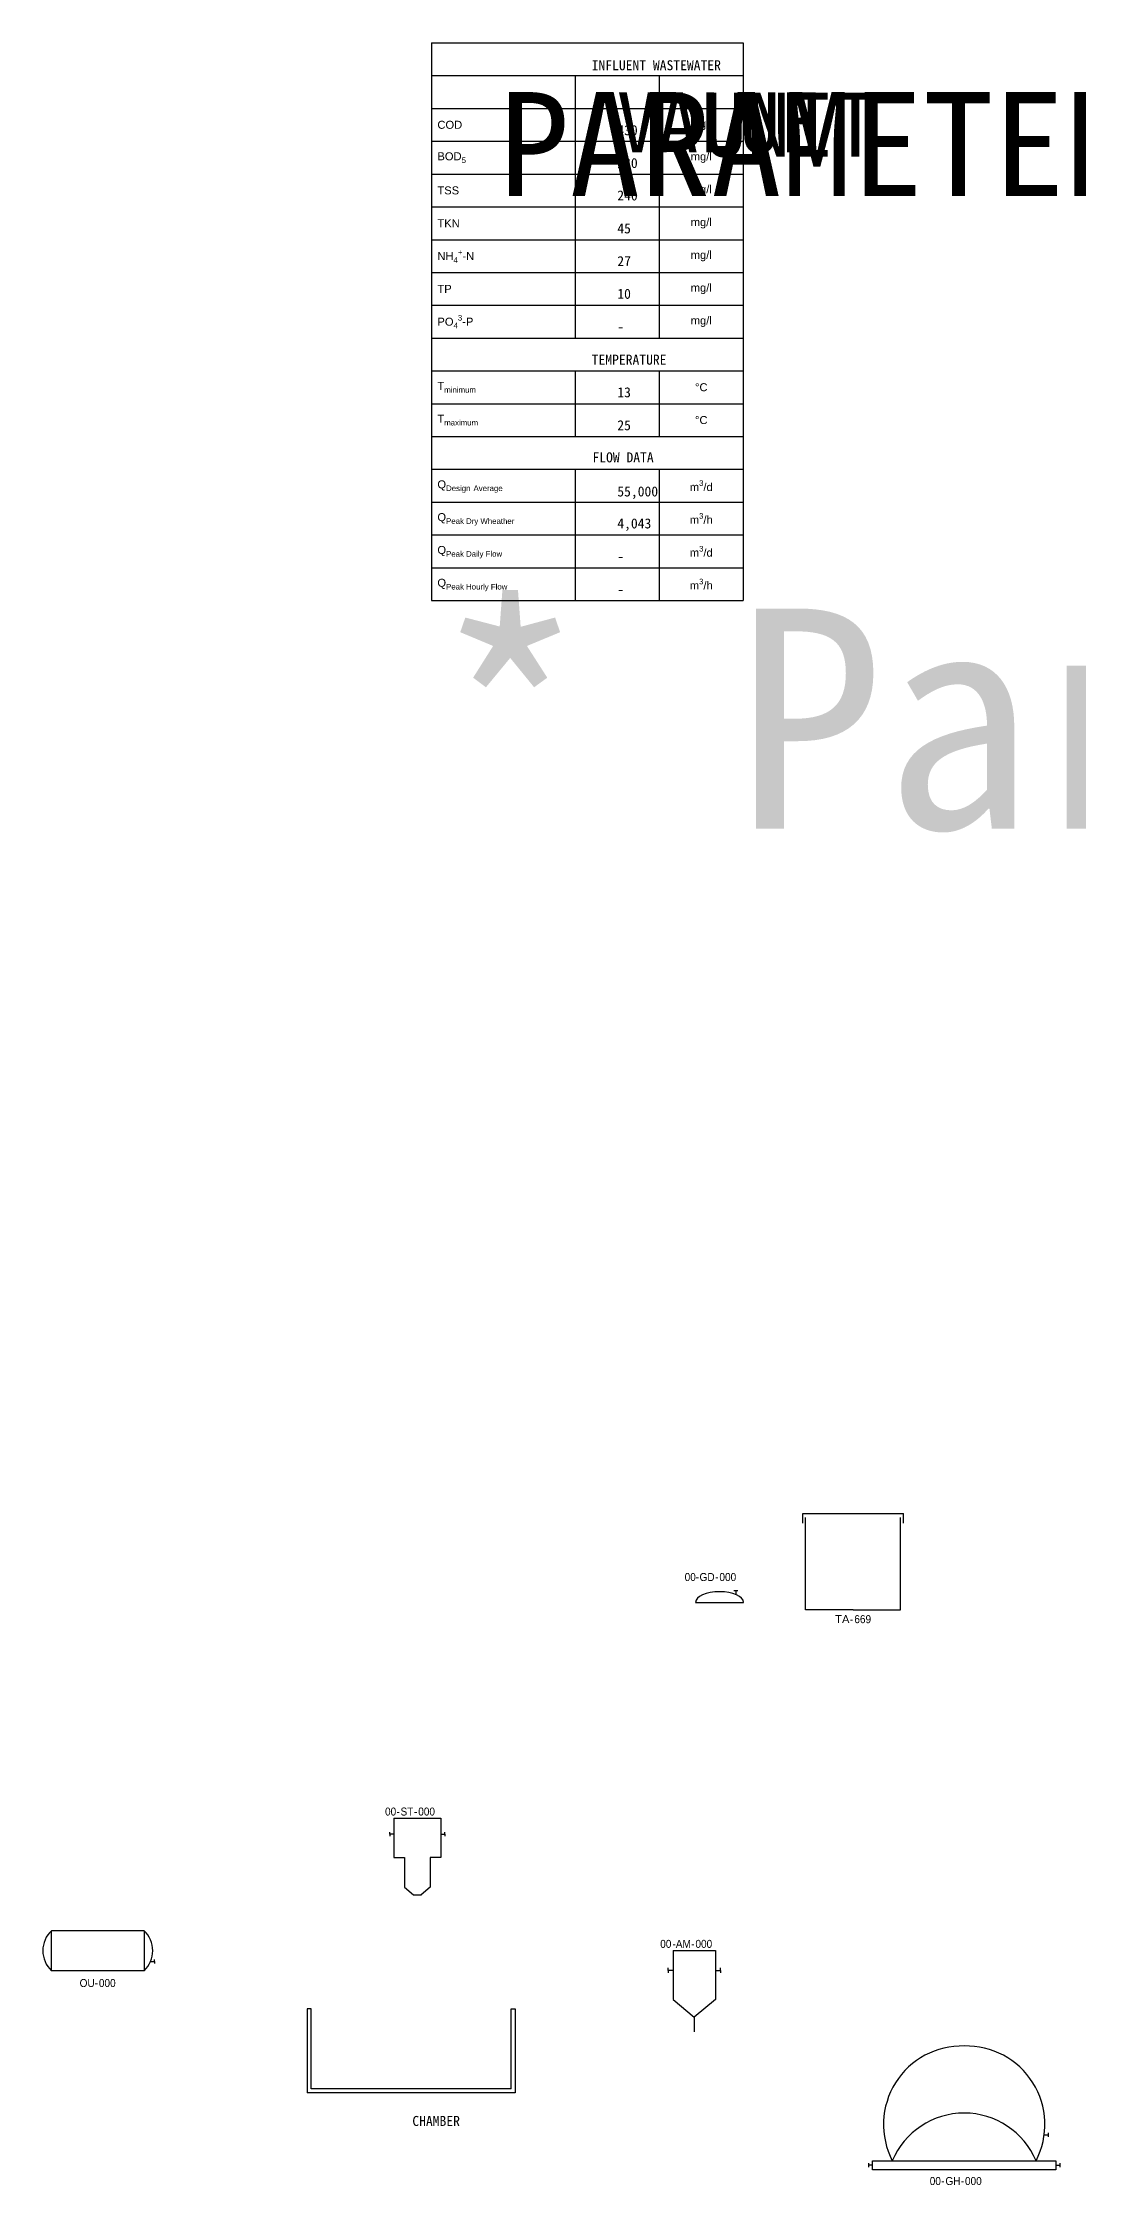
# Model space of a CAD drawing. Extents: x 2684 to 7761, y 1353 to 2487.
# Drawn here: x 2684 to 2943, y 1951 to 2487 of the extents above; entities that cross this region are included whole.
import ezdxf
from ezdxf.enums import TextEntityAlignment as Align

# ---------------------------------------------------------------- set-up
doc = ezdxf.new("R2018")
doc.units = 0
doc.header["$LTSCALE"] = 0.25
for name, color, linetype, lineweight, true_color in [('equipment', 5, 'Continuous', 25, 0x0000ff), ('Text', 7, 'Continuous', 25, 0xffffff), ('unit', 1, 'Continuous', 25, 0xff0000)]:
    doc.layers.add(name, color=color, linetype=linetype, lineweight=lineweight, true_color=true_color)
doc.styles.add('FlareSeparator$0$Organica', font='arial.ttf')
doc.styles.add('Organica', font='arial.ttf')
doc.styles.add('RefPIDInfluent$0$Organica', font='arial.ttf')
doc.styles.add('WasteContainer_Screeningcontainer_SB$0$Organica', font='arial.ttf')

# ---------------------------------------------------------------- blocks, each defined once
blk = doc.blocks.new('*U45')
for p, q in [((11.59, 10), (-11.59, 10)), ((-11.59, 0), (-11.59, 10)), ((11.59, 10), (11.59, 0)), ((11.59, 0), (-11.59, 0)), ((13.22, 2.33), (14.22, 2.33)), ((14.22, 2.33), (14.22, 2.83)), ((14.22, 2.33), (14.22, 1.83))]:
    blk.add_line(p, q)
for centre, start, end in [((-6.9, 5), 133.1498, 226.8502), ((6.9, 5), 313.1498, 46.8502)]:
    blk.add_arc(centre, 6.85, start, end)
at = {"insert": (0.06, -3.09), "char_height": 2, "width": 5.3402, "attachment_point": 6, "line_spacing_factor": 0.9, "style": 'Organica'}
blk.add_mtext('{\\W0.9;OU-}', dxfattribs=at)
at = {"style": 'Organica', "flags": 1}
for tag, p in [('NOTE', (28.31, 27.42)), ('MATERIAL', (28.31, 24.31)), ('POWER', (28.31, 21.11)), ('MODEL', (28.31, 18)), ('MANUFACTURE', (28.31, 14.89)), ('RUNNINGHOURS', (29.76, 11.69)), ('PROCESSUNITAREA', (29.76, 8.07))]:
    blk.add_attdef(tag, text='', height=2, dxfattribs=at).set_placement(p, align=Align.MIDDLE_CENTER)
at = {"style": 'Organica', "width": 0.9, "flags": 8}
blk.add_attdef('TAG', text='', height=2, dxfattribs=at).set_placement((2.37, -3.09), align=Align.MIDDLE_CENTER)
blk = doc.blocks.new('*U36')
for p, q in [((20.01, 8.74), (21.01, 8.74)), ((21.01, 9.24), (21.01, 8.24)), ((-23.95, 1.65), (-23.95, 0.65)), ((-22.95, 1.15), (-23.95, 1.15)), ((22.95, 1.15), (23.95, 1.15)), ((23.95, 1.65), (23.95, 0.65))]:
    blk.add_line(p, q)
blk.add_lwpolyline([(-22.95, 2.3), (22.95, 2.3), (22.95, 0), (-22.95, 0)], close=True)
for centre, radius, start, end in [((-0.53, 11.32), 19.65, 88.4425, 207.3407), ((0.53, 11.32), 19.65, 332.6593, 91.5575), ((0, -5.36), 19.55, 23.0614, 156.9386)]:
    blk.add_arc(centre, radius, start, end)
at = {"char_height": 2, "width": 5.3402, "attachment_point": 6, "line_spacing_factor": 0.9, "style": 'Organica'}
for insert in [(-4.91, -2.79), (-0.01, -2.79)]:
    blk.add_mtext('{\\W0.9;-}', dxfattribs=dict(at, insert=insert))
at = {"style": 'Organica', "flags": 1}
for tag, p in [('NOTE', (-31.82, 36.84)), ('NOTE_CHINESE', (-31.82, 33.84)), ('INSTALLED_POWER', (-31.82, 27.53)), ('MATERIAL_SHELL', (-31.82, 30.74)), ('CONSUMED_POWER', (-31.82, 24.53)), ('MODEL', (-31.82, 21.42)), ('MANUFACTURE', (-31.82, 18.32)), ('UNIT_VOLUME', (-31.5, 14.6)), ('SP_VOLUME', (-31.5, 11.47)), ('PROCESSUNITAREA', (-31.5, 7.79))]:
    blk.add_attdef(tag, text='', height=2, dxfattribs=at).set_placement(p, align=Align.MIDDLE_CENTER)
at = {"style": 'Organica', "width": 0.9}
for tag, p in [('AREA_CODE', (-5.81, -2.79)), ('TAG_ID', (-0.91, -2.79))]:
    blk.add_attdef(tag, text='', height=2, dxfattribs=at).set_placement(p, align=Align.MIDDLE_RIGHT)
at = {"style": 'Organica', "width": 0.9, "flags": 8}
blk.add_attdef('TAG', text='', height=2, dxfattribs=at).set_placement((2.3, -2.79), align=Align.MIDDLE_CENTER)
blk = doc.blocks.new('*U37')
for p, q in [((-5.3, 13.35), (5.3, 13.35)), ((-5.3, 13.35), (-5.3, 1.08)), ((5.3, 13.35), (5.3, 1.08)), ((-6.55, 8.36), (-6.55, 8.98)), ((-5.3, 8.36), (-6.55, 8.36)), ((-6.55, 8.36), (-6.55, 7.73)), ((5.3, 8.36), (6.55, 8.36)), ((6.55, 8.36), (6.55, 8.98)), ((6.55, 8.36), (6.55, 7.73)), ((-5.3, 1.08), (0, -3.34)), ((5.3, 1.08), (0, -3.34)), ((0, -3.34), (0, -7.03)), ((1.21, -2.33), (1.25, -2.33))]:
    blk.add_line(p, q)
at = {"char_height": 2, "width": 5.3402, "attachment_point": 6, "line_spacing_factor": 0.9, "style": 'Organica'}
for insert in [(-4.61, 14.99), (0.09, 14.99)]:
    blk.add_mtext('{\\W0.9;-}', dxfattribs=dict(at, insert=insert))
at = {"style": 'Organica', "flags": 1}
for tag, p in [('NOTE', (24.97, 53.07)), ('NOTE_CHINESE', (24.97, 50.07)), ('INSTALLED_POWER', (24.97, 43.76)), ('MATERIAL_BODY', (24.97, 46.96)), ('CONSUMED_POWER', (24.97, 40.76)), ('MODEL', (24.97, 37.65)), ('MANUFACTURE', (24.97, 34.54)), ('SP_FLOW', (24.97, 28.54)), ('PROCESSUNITAREA', (24.97, 22.15)), ('UNIT_FLOW', (24.97, 25.54))]:
    blk.add_attdef(tag, text='', height=2, dxfattribs=at).set_placement(p, align=Align.MIDDLE_CENTER)
at = {"style": 'Organica', "width": 0.9}
for tag, p in [('AREA_CODE', (-5.71, 14.99)), ('TAG_ID', (-0.84, 14.99))]:
    blk.add_attdef(tag, text='', height=2, dxfattribs=at).set_placement(p, align=Align.MIDDLE_RIGHT)
at = {"style": 'Organica', "width": 0.9, "flags": 8}
blk.add_attdef('TAG', text='', height=2, dxfattribs=at).set_placement((2.4, 14.99), align=Align.MIDDLE_CENTER)
blk = doc.blocks.new('*U40')
for p, q in [((-6, 0), (6, 0)), ((3.6, 2.96), (4.6, 2.96)), ((4.1, 2.96), (4.1, 1.96))]:
    blk.add_line(p, q)
blk.add_ellipse((0, 0), major_axis=(-6, 0), ratio=0.447517, start_param=3.141593, end_param=6.283185)
at = {"char_height": 2, "width": 5.3402, "attachment_point": 6, "line_spacing_factor": 0.9, "style": 'Organica'}
for insert in [(-5.13, 6.35), (-0.23, 6.35)]:
    blk.add_mtext('{\\W0.9;-}', dxfattribs=dict(at, insert=insert))
at = {"style": 'Organica', "flags": 1}
for tag, p in [('NOTE_CHINESE', (18.31, 27.9)), ('NOTE', (18.31, 30.9)), ('MATERIAL_BODY', (18.31, 24.8)), ('MODEL', (18.42, 21.06)), ('MANUFACTURE', (18.42, 17.96)), ('UNIT_DIAMETER', (18.42, 14.96)), ('SP_DIAMETER', (18.42, 11.96)), ('PROCESSUNITAREA', (18.42, 8.38))]:
    blk.add_attdef(tag, text='', height=2, dxfattribs=at).set_placement(p, align=Align.MIDDLE_CENTER)
at = {"style": 'Organica', "width": 0.9}
for tag, p in [('AREA_CODE', (-5.93, 6.35)), ('TAG_ID', (-1.23, 6.35))]:
    blk.add_attdef(tag, text='', height=2, dxfattribs=at).set_placement(p, align=Align.MIDDLE_RIGHT)
at = {"style": 'Organica', "width": 0.9, "flags": 8}
blk.add_attdef('TAG', text='', height=2, dxfattribs=at).set_placement((2.08, 6.35), align=Align.MIDDLE_CENTER)
blk = doc.blocks.new('*U38')
for p, q in [((-5.91, 19.19), (5.88, 19.19)), ((-5.91, 19.19), (-5.91, 9.37)), ((5.88, 19.19), (5.88, 9.37)), ((-6.91, 15.2), (-6.91, 15.7)), ((-5.91, 15.2), (-6.91, 15.2)), ((-6.91, 15.2), (-6.91, 14.7)), ((5.88, 15.2), (6.88, 15.2)), ((6.88, 15.2), (6.88, 15.7)), ((6.88, 15.2), (6.88, 14.7)), ((-5.91, 9.37), (-3.25, 9.37)), ((-3.25, 9.37), (-3.25, 1.89)), ((5.88, 9.37), (3.21, 9.37)), ((3.21, 9.37), (3.21, 1.89)), ((-3.25, 1.89), (-0.98, 0)), ((-0.98, 0), (0.98, 0)), ((3.21, 1.89), (0.95, 0)), ((0.95, 0), (0.98, 0))]:
    blk.add_line(p, q)
at = {"char_height": 2, "width": 5.3402, "attachment_point": 6, "line_spacing_factor": 0.9, "style": 'Organica'}
for insert in [(-4.42, 20.83), (-0.02, 20.83)]:
    blk.add_mtext('{\\W0.9;-}', dxfattribs=dict(at, insert=insert))
at = {"style": 'Organica', "flags": 1}
for tag, p in [('NOTE_CHINESE', (25.28, 43.91)), ('MATERIAL', (25.28, 37.8)), ('NOTE', (25.28, 40.91)), ('POWER', (25.28, 34.6)), ('MODEL', (25.28, 31.49)), ('MANUFACTURE', (25.28, 28.38)), ('RUNNINGHOURS', (27.51, 22.24)), ('FLOW', (25.22, 25.37)), ('PROCESSUNITAREA', (27.51, 19.02))]:
    blk.add_attdef(tag, text='', height=2, dxfattribs=at).set_placement(p, align=Align.MIDDLE_CENTER)
at = {"style": 'Organica', "width": 0.9}
for tag, p in [('AREA_CODE', (-5.32, 20.83)), ('TAG_ID', (-1.02, 20.83))]:
    blk.add_attdef(tag, text='', height=2, dxfattribs=at).set_placement(p, align=Align.MIDDLE_RIGHT)
at = {"style": 'Organica', "width": 0.9, "flags": 8}
blk.add_attdef('TAG', text='', height=2, dxfattribs=at).set_placement((2.29, 20.83), align=Align.MIDDLE_CENTER)
blk = doc.blocks.new('RefPIDInfluent')
at = {"layer": 'Text', "color": 5, "lineweight": 25, "ltscale": 0.25}
for p, q in [((-78, 65.6), (0, 65.6)), ((-78, 65.6), (-78, -73.8)), ((0, 65.6), (0, -73.8)), ((-78, 57.4), (0, 57.4)), ((-42, 57.4), (-42, -8.2)), ((-21, 57.4), (-21, -8.2)), ((-78, 49.2), (0, 49.2)), ((-78, 41), (0, 41)), ((-78, 32.8), (0, 32.8)), ((-78, 24.6), (0, 24.6)), ((-78, 16.4), (0, 16.4)), ((-78, 8.2), (0, 8.2)), ((-78, 0), (0, 0)), ((-78, -8.2), (0, -8.2)), ((-78, -16.4), (0, -16.4)), ((-42, -16.4), (-42, -32.8)), ((-21, -16.4), (-21, -32.8)), ((-78, -24.6), (0, -24.6)), ((-78, -32.8), (0, -32.8)), ((-78, -41), (0, -41)), ((-42, -41), (-42, -73.8)), ((-21, -41), (-21, -73.8)), ((-78, -49.2), (0, -49.2)), ((-78, -57.4), (0, -57.4)), ((-78, -65.6), (0, -65.6)), ((-78, -73.8), (0, -73.8))]:
    blk.add_line(p, q, dxfattribs=at)
at = {"lineweight": 30, "flags": 104}
for tag, height, p in [('NAME1', 2.5, (-37.9, 61.25)), ('PARAM', 2.5, (-61.14, 53.29)), ('VALUE', 2.5, (-31.63, 53.2)), ('UNIT', 2.5, (-10.04, 53.16)), ('COD', 2, (-31.5, 45.02)), ('BOD5', 2, (-31.5, 36.81)), ('TSS', 2, (-31.5, 28.72)), ('TN', 2, (-31.5, 20.47)), ('NH4N', 2, (-31.5, 12.29)), ('TP', 2, (-31.5, 4.12)), ('PO4_3_P', 2, (-31.5, -4.08)), ('NAME3', 2.5, (-37.9, -12.35)), ('TMIN', 2, (-31.5, -20.49)), ('TMAX', 2, (-31.5, -28.72)), ('NAME2', 2.5, (-37.71, -36.75)), ('QAVG', 2, (-31.5, -45.27)), ('QPEAKDH', 2, (-31.5, -53.27)), ('QPEAKD', 2, (-31.5, -61.47)), ('QPEAK', 2, (-31.5, -69.71))]:
    blk.add_attdef(tag, text='', height=height, dxfattribs=at).set_placement(p, align=Align.MIDDLE_CENTER)
blk.add_attdef('i18N-PID-0003', text='', height=2.5, dxfattribs=at).set_placement((-77, -75.8), align=Align.TOP_LEFT)
at = {"layer": 'Text', "color": 5, "char_height": 2, "style": 'RefPIDInfluent$0$Organica'}
for s, insert, width, attachment_point in [('C{\\fArial|b0|i0|c238|p34;OD}', (-76.5, 45.1), 32, 4), ('mg/{\\fArial|b0|i0|c238|p34;l}', (-10.5, 45.1), 18, 5), ('\\A1;BOD{\\H0.7x;\\S^ 5;}', (-76.5, 36.9), 32, 4), ('mg/{\\fArial|b0|i0|c238|p34;l}', (-10.5, 36.9), 18, 5), ('TSS', (-76.5, 28.7), 32, 4), ('mg/{\\fArial|b0|i0|c238|p34;l}', (-10.5, 28.7), 18, 5), ('TKN', (-76.5, 20.5), 32, 4), ('mg/{\\fArial|b0|i0|c238|p34;l}', (-10.5, 20.5), 18, 5), ('\\A1;NH{\\H0.7x;\\S^ 4;\\S+^ ;}-N', (-76.5, 12.3), 32, 4), ('mg/{\\fArial|b0|i0|c238|p34;l}', (-10.5, 12.3), 11.5205, 5), ('mg/{\\fArial|b0|i0|c238|p34;l}', (-10.5, 4.1), 11.5205, 5), ('T{\\fArial|b0|i0|c238|p34;P}', (-76.5, 4.1), 32, 4), ('\\A1;{\\fArial|b0|i0|c238|p34;PO\\fArial|b0|i0|c0|p34;\\H0.7x;\\S^ 4;\\fArial|b0|i0|c238|p34;\\S3^ ;}-{\\fArial|b0|i0|c238|p34;P}', (-76.5, -4.1), 32, 4), ('mg/{\\fArial|b0|i0|c238|p34;l}', (-10.5, -4.1), 11.5205, 5), ('\\A1;T{\\H0.7x;\\S^ minimum;}', (-76.5, -20.5), 32, 4), ('°C', (-10.5, -20.5), 18, 5), ('\\A1;T{\\H0.7x;\\S^ maximum;}', (-76.5, -28.7), 32, 4), ('°C', (-10.5, -28.7), 18, 5), ('\\A1;Q{\\H0.7x;\\S^ Design;\\H1.42857x; \\H0.7x;\\S^ Average;}', (-76.5, -45.1), 32, 4), ('\\A1;m{\\H0.7x;\\S3^ ;}/d', (-10.5, -45.1), 18, 5), ('\\A1;Q{\\H0.7x;\\S^ Peak Dry Wheather;}', (-76.5, -53.3), 32, 4), ('\\A1;m{\\H0.7x;\\S3^ ;}/h', (-10.5, -53.3), 18, 5), ('\\A1;Q{\\H0.7x;\\S^ Peak Daily Flow;}', (-76.5, -61.5), 32, 4), ('\\A1;m{\\H0.7x;\\S3^ ;}/d', (-10.5, -61.5), 18, 5), ('\\A1;Q{\\H0.7x;\\S^ Peak Hourly Flow;}', (-76.5, -69.7), 32, 4), ('\\A1;m{\\H0.7x;\\S3^ ;}/{\\fArial|b0|i0|c238|p34;h}', (-10.5, -69.7), 18, 5)]:
    blk.add_mtext(s, dxfattribs=dict(at, insert=insert, width=width, attachment_point=attachment_point))
blk = doc.blocks.new('*U92')
at = {"lineweight": 25, "ltscale": 0.25}
for p, q in [((1, 21), (0, 21)), ((0, 21), (0, 1)), ((1, 1), (1, 21)), ((51, 1), (51, 21)), ((51, 21), (52, 21)), ((52, 21), (52, 1)), ((0, 1), (0, 0)), ((52, 0), (0, 0)), ((51, 1), (1, 1)), ((52, 1), (52, 0))]:
    blk.add_line(p, q, dxfattribs=at)
at = {"lineweight": 30, "flags": 104}
blk.add_attdef('TR_NAME1', text='', height=2.5, dxfattribs=at).set_placement((37.72, 8.75), align=Align.TOP_LEFT)
for tag, p in [('WIDTH', (16.02, -13.21)), ('HEIGHT', (16.02, -16.16)), ('LENGTH', (16.02, -19.18)), ('LIQUIDLEVEL', (16.02, -22.19)), ('VOLUME', (16.02, -25.15))]:
    blk.add_attdef(tag, text='', height=2, dxfattribs=at).set_placement(p, align=Align.MIDDLE_CENTER)
at = {"layer": 'Text', "lineweight": 30, "flags": 104}
blk.add_attdef('NAME1', text='', height=2.5, dxfattribs=at).set_placement((26.31, -5.74), align=Align.MIDDLE_CENTER)
blk = doc.blocks.new('*U116')
for p, q in [((-7.77, 20.87), (-7.77, 23.29)), ((-7.77, 23.29), (17.37, 23.29)), ((-7.08, -0.72), (-7.08, 22.29)), ((16.69, -0.72), (16.69, 22.29)), ((17.37, 20.87), (17.37, 23.29)), ((4.8, -0.72), (-7.08, -0.72)), ((4.8, -0.72), (16.69, -0.72))]:
    blk.add_line(p, q)
at = {"insert": (4.8, -3.09), "char_height": 2, "width": 5.3402, "attachment_point": 6, "line_spacing_factor": 0.9, "style": 'FlareSeparator$0$Organica'}
blk.add_mtext('{\\W0.9;-}', dxfattribs=at)
at = {"flags": 1}
for tag, style, p in [('NOTE', 'FlareSeparator$0$Organica', (32.34, 64.82)), ('STB_DTY', 'WasteContainer_Screeningcontainer_SB$0$Organica', (32.87, 61.29)), ('MODEL', 'WasteContainer_Screeningcontainer_SB$0$Organica', (32.87, 54.87)), ('MANUFACTURE', 'WasteContainer_Screeningcontainer_SB$0$Organica', (32.87, 51.77)), ('SP_VOLUME', 'WasteContainer_Screeningcontainer_SB$0$Organica', (32.95, 48.47)), ('EQUIP_TYPE', 'FlareSeparator$0$Organica', (33.98, 43.48)), ('NOTE_CHINESE', 'FlareSeparator$0$Organica', (33.98, 37.48)), ('MATERIAL_BODY', 'FlareSeparator$0$Organica', (33.98, 31.37)), ('STB_DTY', 'FlareSeparator$0$Organica', (33.98, 34.48)), ('MODEL', 'FlareSeparator$0$Organica', (33.98, 28.06)), ('MANUFACTURE', 'FlareSeparator$0$Organica', (33.98, 24.95)), ('SP_VOLUME', 'FlareSeparator$0$Organica', (34.06, 21.66)), ('UNIT_VOLUME', 'FlareSeparator$0$Organica', (34.06, 18.66))]:
    blk.add_attdef(tag, text='', height=2, dxfattribs=dict(at, style=style)).set_placement(p, align=Align.MIDDLE_CENTER)
at = {"style": 'FlareSeparator$0$Organica'}
blk.add_attdef('TAG_ID', text='', height=2, dxfattribs=at).set_placement((3.89, -3.09), align=Align.MIDDLE_RIGHT)
at = {"style": 'FlareSeparator$0$Organica', "width": 0.9, "flags": 8}
blk.add_attdef('TAG', text='', height=2, dxfattribs=at).set_placement((5.11, -3.09), align=Align.MIDDLE_LEFT)

msp = doc.modelspace()

# ---------------------------------------------------------------- block references
ref = msp.add_blockref('RefPIDInfluent', (2859.11, 2420.98))
lines = msp.add_mtext('430', dxfattribs={"insert": (2827.61, 2465.99), "char_height": 2.5, "attachment_point": 1})
ref.add_attrib('COD', '', (2827.61, 2465.99), dxfattribs={"flags": 104}).embed_mtext(lines)
lines = msp.add_mtext('230', dxfattribs={"insert": (2827.61, 2457.79), "char_height": 2.5, "attachment_point": 1})
ref.add_attrib('BOD5', '', (2827.61, 2457.79), dxfattribs={"flags": 104}).embed_mtext(lines)
lines = msp.add_mtext('240', dxfattribs={"insert": (2827.61, 2449.69), "char_height": 2.5, "attachment_point": 1})
ref.add_attrib('TSS', '', (2827.61, 2449.69), dxfattribs={"flags": 104}).embed_mtext(lines)
lines = msp.add_mtext('45', dxfattribs={"insert": (2827.61, 2441.45), "char_height": 2.5, "attachment_point": 1})
ref.add_attrib('TN', '', (2827.61, 2441.45), dxfattribs={"flags": 104}).embed_mtext(lines)
lines = msp.add_mtext('10', dxfattribs={"insert": (2827.61, 2425.1), "char_height": 2.5, "attachment_point": 1})
ref.add_attrib('TP', '', (2827.61, 2425.1), dxfattribs={"flags": 104}).embed_mtext(lines)
lines = msp.add_mtext('27', dxfattribs={"insert": (2827.61, 2433.26), "char_height": 2.5, "attachment_point": 1})
ref.add_attrib('NH4N', '', (2827.61, 2433.26), dxfattribs={"flags": 104}).embed_mtext(lines)
lines = msp.add_mtext('13', dxfattribs={"insert": (2827.61, 2400.49), "char_height": 2.5, "attachment_point": 1})
ref.add_attrib('TMIN', '', (2827.61, 2400.49), dxfattribs={"flags": 104}).embed_mtext(lines)
lines = msp.add_mtext('55,000', dxfattribs={"insert": (2827.61, 2375.7), "char_height": 2.5, "attachment_point": 1})
ref.add_attrib('QAVG', '', (2827.61, 2375.7), dxfattribs={"flags": 104}).embed_mtext(lines)
lines = msp.add_mtext('-', dxfattribs={"insert": (2827.61, 2351.26), "char_height": 2.5, "attachment_point": 1})
ref.add_attrib('QPEAK', '', (2827.61, 2351.26), dxfattribs={"flags": 104}).embed_mtext(lines)
lines = msp.add_mtext('25', dxfattribs={"insert": (2827.61, 2392.25), "char_height": 2.5, "attachment_point": 1})
ref.add_attrib('TMAX', '', (2827.61, 2392.25), dxfattribs={"flags": 104}).embed_mtext(lines)
lines = msp.add_mtext('-', dxfattribs={"insert": (2827.61, 2359.51), "char_height": 2.5, "attachment_point": 1})
ref.add_attrib('QPEAKD', '', (2827.61, 2359.51), dxfattribs={"flags": 104}).embed_mtext(lines)
lines = msp.add_mtext('INFLUENT WASTEWATER', dxfattribs={"insert": (2821.21, 2482.23), "char_height": 2.5, "attachment_point": 1})
ref.add_attrib('NAME1', '', (2821.21, 2482.23), dxfattribs={"flags": 104}).embed_mtext(lines)
lines = msp.add_mtext('FLOW DATA', dxfattribs={"insert": (2821.4, 2384.22), "char_height": 2.5, "attachment_point": 1})
ref.add_attrib('NAME2', '', (2821.4, 2384.22), dxfattribs={"flags": 104}).embed_mtext(lines)
lines = msp.add_mtext('* Parameters above have been provided by the Client, for additional assumed parameters please refer to the Design Basis Document', dxfattribs={"insert": (2782.11, 2345.18), "char_height": 55, "attachment_point": 1})
ref.add_attrib('i18N-PID-0003', '', (2782.11, 2345.18), dxfattribs={"flags": 104}).embed_mtext(lines)
lines = msp.add_mtext('UNIT', dxfattribs={"insert": (2849.07, 2474.13), "char_height": 16, "attachment_point": 1})
ref.add_attrib('UNIT', '', (2849.07, 2474.13), dxfattribs={"flags": 104}).embed_mtext(lines)
lines = msp.add_mtext('VALUE', dxfattribs={"insert": (2827.48, 2474.17), "char_height": 15, "attachment_point": 1})
ref.add_attrib('VALUE', '', (2827.48, 2474.17), dxfattribs={"flags": 104}).embed_mtext(lines)
lines = msp.add_mtext('PARAMETER NAME', dxfattribs={"insert": (2797.97, 2474.27), "char_height": 26, "attachment_point": 1})
ref.add_attrib('PARAM', '', (2797.97, 2474.27), dxfattribs={"flags": 104}).embed_mtext(lines)
lines = msp.add_mtext('TEMPERATURE', dxfattribs={"insert": (2821.21, 2408.63), "char_height": 2.5, "attachment_point": 1})
ref.add_attrib('NAME3', '', (2821.21, 2408.63), dxfattribs={"flags": 104}).embed_mtext(lines)
lines = msp.add_mtext('-', dxfattribs={"insert": (2827.61, 2416.9), "char_height": 2.5, "attachment_point": 1})
ref.add_attrib('PO4_3_P', '', (2827.61, 2416.9), dxfattribs={"flags": 104}).embed_mtext(lines)
lines = msp.add_mtext('4,043', dxfattribs={"insert": (2827.61, 2367.71), "char_height": 2.5, "attachment_point": 1})
ref.add_attrib('QPEAKDH', '', (2827.61, 2367.71), dxfattribs={"flags": 104}).embed_mtext(lines)
at = {"layer": 'equipment'}
ref = msp.add_blockref('*U116', (2881.79, 2095.67), dxfattribs=at)
ref.add_attrib('TAG', '669', dxfattribs={"layer": '0', "height": 2, "style": 'FlareSeparator$0$Organica', "width": 0.9}).set_placement((2886.9, 2092.58), align=Align.MIDDLE_LEFT)
ref.add_attrib('TAG_ID', 'TA', dxfattribs={"layer": '0', "height": 2, "style": 'FlareSeparator$0$Organica'}).set_placement((2885.68, 2092.58), align=Align.MIDDLE_RIGHT)
ref = msp.add_blockref('*U40', (2853.18, 2096.76), dxfattribs=at)
ref.add_attrib('TAG', '000', dxfattribs={"layer": '0', "height": 2, "style": 'Organica', "width": 0.9}).set_placement((2855.25, 2103.11), align=Align.MIDDLE_CENTER)
ref.add_attrib('AREA_CODE', '00', dxfattribs={"layer": '0', "height": 2, "style": 'Organica', "width": 0.9}).set_placement((2847.25, 2103.11), align=Align.MIDDLE_RIGHT)
ref.add_attrib('TAG_ID', 'GD', dxfattribs={"layer": '0', "height": 2, "style": 'Organica', "width": 0.9}).set_placement((2851.95, 2103.11), align=Align.MIDDLE_RIGHT)
ref = msp.add_blockref('*U38', (2777.62, 2023.66), dxfattribs=at)
ref.add_attrib('TAG', '000', dxfattribs={"layer": '0', "height": 2, "style": 'Organica', "width": 0.9}).set_placement((2779.91, 2044.49), align=Align.MIDDLE_CENTER)
ref.add_attrib('TAG_ID', 'ST', dxfattribs={"layer": '0', "height": 2, "style": 'Organica', "width": 0.9}).set_placement((2776.6, 2044.49), align=Align.MIDDLE_RIGHT)
ref.add_attrib('AREA_CODE', '00', dxfattribs={"layer": '0', "height": 2, "style": 'Organica', "width": 0.9}).set_placement((2772.3, 2044.49), align=Align.MIDDLE_RIGHT)
ref = msp.add_blockref('*U45', (2697.66, 2004.71), dxfattribs=at)
ref.add_attrib('TAG', '000', dxfattribs={"layer": '0', "height": 2, "style": 'Organica', "width": 0.9}).set_placement((2700.03, 2001.63), align=Align.MIDDLE_CENTER)
ref = msp.add_blockref('*U37', (2846.85, 1996.43), dxfattribs=at)
ref.add_attrib('TAG', '000', dxfattribs={"layer": '0', "height": 2, "style": 'Organica', "width": 0.9}).set_placement((2849.25, 2011.42), align=Align.MIDDLE_CENTER)
ref.add_attrib('TAG_ID', 'AM', dxfattribs={"layer": '0', "height": 2, "style": 'Organica', "width": 0.9}).set_placement((2846.01, 2011.42), align=Align.MIDDLE_RIGHT)
ref.add_attrib('AREA_CODE', '00', dxfattribs={"layer": '0', "height": 2, "style": 'Organica', "width": 0.9}).set_placement((2841.14, 2011.42), align=Align.MIDDLE_RIGHT)
ref = msp.add_blockref('*U36', (2914.38, 1954.93), dxfattribs=at)
ref.add_attrib('TAG', '000', dxfattribs={"layer": '0', "height": 2, "style": 'Organica', "width": 0.9}).set_placement((2916.67, 1952.14), align=Align.MIDDLE_CENTER)
ref.add_attrib('AREA_CODE', '00', dxfattribs={"layer": '0', "height": 2, "style": 'Organica', "width": 0.9}).set_placement((2908.56, 1952.14), align=Align.MIDDLE_RIGHT)
ref.add_attrib('TAG_ID', 'GH', dxfattribs={"layer": '0', "height": 2, "style": 'Organica', "width": 0.9}).set_placement((2913.46, 1952.14), align=Align.MIDDLE_RIGHT)
at = {"layer": 'unit'}
ref = msp.add_blockref('*U92', (2750.03, 1974.15), dxfattribs=at)
lines = msp.add_mtext('CHAMBER', dxfattribs={"layer": 'Text', "insert": (2776.34, 1968.41), "char_height": 2.5, "attachment_point": 1})
ref.add_attrib('NAME1', '', (2776.34, 1968.41), dxfattribs={"flags": 104}).embed_mtext(lines)

doc.saveas('drawing.dxf')
